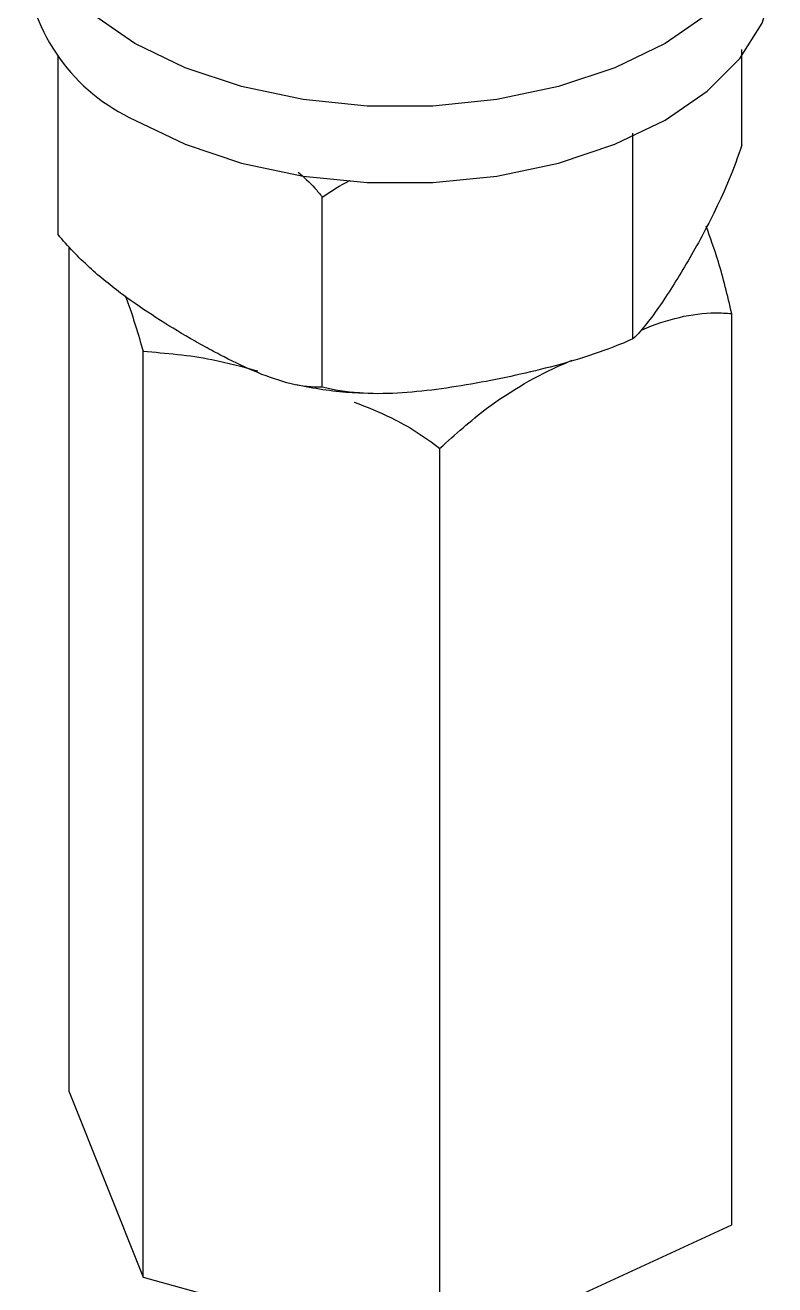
# Model space of a CAD drawing. Extents: x -976302 to -776254, y 5665 to 231437.
# Drawn here: x -791764.5 to -791643.7, y 91776.9 to 91979.9 of the extents above; entities that cross this region are included whole.
import ezdxf

# ---------------------------------------------------------------- set-up
doc = ezdxf.new("R2010")
doc.units = 0
doc.header["$LTSCALE"] = 1000
doc.header["$MEASUREMENT"] = 0
doc.layers.add('暖通', color=7, linetype='Continuous')

msp = doc.modelspace()

# ---------------------------------------------------------------- linework, layer by layer
at = {"layer": '暖通', "color": 7}
for p, q in [((-791759.2, 91946.15), (-791759.2, 91974.95)), ((-791759.2, 91946.15), (-791759.2, 91974.95)), ((-791649.01, 91960.61), (-791649.01, 91975.96)), ((-791649.01, 91960.61), (-791649.01, 91975.96)), ((-791666.57, 91929.34), (-791666.57, 91962.45)), ((-791666.57, 91929.34), (-791666.57, 91962.45)), ((-791716.62, 91921.57), (-791716.62, 91952.18)), ((-791716.62, 91921.57), (-791716.62, 91952.18)), ((-791757.39, 91808.02), (-791757.39, 91944.15)), ((-791757.39, 91808.02), (-791757.39, 91944.15)), ((-791650.66, 91786.61), (-791650.66, 91933.4)), ((-791650.66, 91786.61), (-791650.66, 91933.4)), ((-791737.92, 91929.41), (-791737.91, 91929.41)), ((-791737.92, 91929.41), (-791737.91, 91929.41)), ((-791745.48, 91778.18), (-791745.48, 91927.33)), ((-791745.48, 91778.18), (-791745.48, 91927.33)), ((-791697.67, 91764.91), (-791697.67, 91911.7)), ((-791697.67, 91764.91), (-791697.67, 91911.7)), ((-791757.39, 91808.02), (-791745.48, 91778.18)), ((-791757.39, 91808.02), (-791745.48, 91778.18)), ((-791697.68, 91764.91), (-791650.66, 91786.61)), ((-791697.68, 91764.91), (-791650.66, 91786.61)), ((-791745.48, 91778.18), (-791697.67, 91764.91)), ((-791745.48, 91778.18), (-791697.67, 91764.91))]:
    msp.add_line(p, q, dxfattribs=at)
at = {"layer": '暖通', "color": 7, "flags": 128}
for points in [[(-791746.8, 91964.58), (-791738.74, 91960.67), (-791729.63, 91957.63), (-791719.73, 91955.55), (-791709.37, 91954.5), (-791698.84, 91954.5), (-791688.48, 91955.55), (-791678.59, 91957.63), (-791669.47, 91960.67), (-791661.41, 91964.58), (-791654.64, 91969.23), (-791649.38, 91974.49), (-791645.78, 91980.2), (-791643.95, 91986.19), (-791643.72, 91989.22)], [(-791746.8, 91964.58), (-791738.74, 91960.67), (-791729.63, 91957.63), (-791719.73, 91955.55), (-791709.37, 91954.5), (-791698.84, 91954.5), (-791688.48, 91955.55), (-791678.59, 91957.63), (-791669.47, 91960.67), (-791661.41, 91964.58), (-791654.64, 91969.23), (-791649.38, 91974.49), (-791645.78, 91980.2), (-791643.95, 91986.19), (-791643.72, 91989.22)], [(-791654.64, 91981.56), (-791661.41, 91976.9), (-791669.47, 91973), (-791678.59, 91969.96), (-791688.48, 91967.88), (-791698.84, 91966.82), (-791709.37, 91966.82), (-791719.73, 91967.88), (-791729.63, 91969.96), (-791738.74, 91973), (-791746.8, 91976.9), (-791753.57, 91981.56)], [(-791654.64, 91981.56), (-791661.41, 91976.9), (-791669.47, 91973), (-791678.59, 91969.96), (-791688.48, 91967.88), (-791698.84, 91966.82), (-791709.37, 91966.82), (-791719.73, 91967.88), (-791729.63, 91969.96), (-791738.74, 91973), (-791746.8, 91976.9), (-791753.57, 91981.56)]]:
    msp.add_lwpolyline(points, dxfattribs=at)
at = {"layer": '暖通', "color": 7}
msp.add_arc((-791734.31, 91992.21), 30.33, 185.6534, 245.6668, dxfattribs=at)
msp.add_arc((-791734.31, 91992.21), 30.33, 185.6534, 245.6668, dxfattribs=at)
for points, knots in [([(-791649.01, 91960.61), (-791649.67, 91958.61), (-791650.37, 91956.77), (-791651.79, 91953.31), (-791652.53, 91951.68), (-791654.01, 91948.64), (-791654.74, 91947.21), (-791656.22, 91944.47), (-791656.96, 91943.16), (-791658.44, 91940.63), (-791659.18, 91939.4), (-791660.67, 91937.03), (-791661.41, 91935.89), (-791662.9, 91933.71), (-791663.65, 91932.68), (-791665.12, 91930.83), (-791665.85, 91930.01), (-791666.57, 91929.34)], [0, 0, 0, 0, 0.125, 0.125, 0.25, 0.25, 0.375, 0.375, 0.5, 0.5, 0.625, 0.625, 0.75, 0.75, 0.875, 0.875, 1, 1, 1, 1]), ([(-791649.01, 91960.61), (-791649.67, 91958.61), (-791650.37, 91956.77), (-791651.79, 91953.31), (-791652.53, 91951.68), (-791654.01, 91948.64), (-791654.74, 91947.21), (-791656.22, 91944.47), (-791656.96, 91943.16), (-791658.44, 91940.63), (-791659.18, 91939.4), (-791660.67, 91937.03), (-791661.41, 91935.89), (-791662.9, 91933.71), (-791663.65, 91932.68), (-791665.12, 91930.83), (-791665.85, 91930.01), (-791666.57, 91929.34)], [0, 0, 0, 0, 0.125, 0.125, 0.25, 0.25, 0.375, 0.375, 0.5, 0.5, 0.625, 0.625, 0.75, 0.75, 0.875, 0.875, 1, 1, 1, 1]), ([(-791720.51, 91956.2), (-791719.6, 91955.38), (-791718.25, 91954.16), (-791717.02, 91952.66), (-791716.62, 91952.18)], [0, 0, 0, 0, 0.674478, 1, 1, 1, 1]), ([(-791720.51, 91956.2), (-791719.6, 91955.38), (-791718.25, 91954.16), (-791717.02, 91952.66), (-791716.62, 91952.18)], [0, 0, 0, 0, 0.674478, 1, 1, 1, 1]), ([(-791716.62, 91952.18), (-791715.18, 91953.14), (-791713.72, 91954.12), (-791712.14, 91954.84), (-791712.11, 91954.85)], [0, 0, 0, 0, 0.981965, 1, 1, 1, 1]), ([(-791716.62, 91952.18), (-791715.18, 91953.14), (-791713.72, 91954.12), (-791712.14, 91954.84), (-791712.11, 91954.85)], [0, 0, 0, 0, 0.981965, 1, 1, 1, 1]), ([(-791650.65, 91933.39), (-791651, 91934.86), (-791651.69, 91937.83), (-791653.07, 91942.75), (-791654.12, 91945.65), (-791654.78, 91947.47)], [0, 0, 0, 0, 0.265931, 0.537868, 1, 1, 1, 1]), ([(-791650.65, 91933.39), (-791651, 91934.86), (-791651.69, 91937.83), (-791653.07, 91942.75), (-791654.12, 91945.65), (-791654.78, 91947.47)], [0, 0, 0, 0, 0.265931, 0.537868, 1, 1, 1, 1]), ([(-791737.92, 91929.41), (-791739.74, 91930.47), (-791741.56, 91931.57), (-791745.19, 91933.9), (-791746.99, 91935.12), (-791750.59, 91937.79), (-791752.39, 91939.24), (-791755.02, 91941.64), (-791755.88, 91942.48), (-791757.57, 91944.24), (-791758.41, 91945.18), (-791759.2, 91946.15)], [0, 0, 0, 0, 0.25, 0.25, 0.5, 0.5, 0.75, 0.75, 0.875, 0.875, 1, 1, 1, 1]), ([(-791737.92, 91929.41), (-791739.74, 91930.47), (-791741.56, 91931.57), (-791745.19, 91933.9), (-791746.99, 91935.12), (-791750.59, 91937.79), (-791752.39, 91939.24), (-791755.02, 91941.64), (-791755.88, 91942.48), (-791757.57, 91944.24), (-791758.41, 91945.18), (-791759.2, 91946.15)], [0, 0, 0, 0, 0.25, 0.25, 0.5, 0.5, 0.75, 0.75, 0.875, 0.875, 1, 1, 1, 1]), ([(-791748.4, 91936.32), (-791748.25, 91935.93), (-791747.68, 91934.48), (-791746.7, 91931.47), (-791745.89, 91928.71), (-791745.48, 91927.33)], [0, 0, 0, 0, 0.15347, 0.57514, 1, 1, 1, 1]), ([(-791748.4, 91936.32), (-791748.25, 91935.93), (-791747.68, 91934.48), (-791746.7, 91931.47), (-791745.89, 91928.71), (-791745.48, 91927.33)], [0, 0, 0, 0, 0.15347, 0.57514, 1, 1, 1, 1]), ([(-791665.32, 91930.69), (-791665.25, 91930.72), (-791661.16, 91932.5), (-791656.02, 91933.74), (-791651.55, 91933.46), (-791650.66, 91933.4)], [0, 0, 0, 0, 0.01559, 0.804514, 1, 1, 1, 1]), ([(-791665.32, 91930.69), (-791665.25, 91930.72), (-791661.16, 91932.5), (-791656.02, 91933.74), (-791651.55, 91933.46), (-791650.66, 91933.4)], [0, 0, 0, 0, 0.01559, 0.804514, 1, 1, 1, 1]), ([(-791716.62, 91921.57), (-791718.22, 91921.46), (-791719.92, 91921.67), (-791723.41, 91922.51), (-791725.21, 91923.14), (-791728.82, 91924.63), (-791730.63, 91925.5), (-791733.36, 91926.89), (-791734.27, 91927.37), (-791736.09, 91928.37), (-791737, 91928.88), (-791737.91, 91929.41)], [0, 0, 0, 0, 0.25, 0.25, 0.5, 0.5, 0.75, 0.75, 0.875, 0.875, 1, 1, 1, 1]), ([(-791716.62, 91921.57), (-791718.22, 91921.46), (-791719.92, 91921.67), (-791723.41, 91922.51), (-791725.21, 91923.14), (-791728.82, 91924.63), (-791730.63, 91925.5), (-791733.36, 91926.89), (-791734.27, 91927.37), (-791736.09, 91928.37), (-791737, 91928.88), (-791737.91, 91929.41)], [0, 0, 0, 0, 0.25, 0.25, 0.5, 0.5, 0.75, 0.75, 0.875, 0.875, 1, 1, 1, 1]), ([(-791666.57, 91929.34), (-791668.63, 91928.4), (-791670.72, 91927.6), (-791674.9, 91926.18), (-791677.01, 91925.56), (-791681.23, 91924.43), (-791683.35, 91923.93), (-791687.59, 91922.99), (-791689.72, 91922.57), (-791693.97, 91921.8), (-791696.1, 91921.46), (-791700.32, 91920.91), (-791702.43, 91920.7), (-791706.62, 91920.47), (-791708.71, 91920.46), (-791712.78, 91920.74), (-791714.75, 91921.04), (-791716.62, 91921.57)], [0, 0, 0, 0, 0.125, 0.125, 0.25, 0.25, 0.375, 0.375, 0.5, 0.5, 0.625, 0.625, 0.75, 0.75, 0.875, 0.875, 1, 1, 1, 1]), ([(-791666.57, 91929.34), (-791668.63, 91928.4), (-791670.72, 91927.6), (-791674.9, 91926.18), (-791677.01, 91925.56), (-791681.23, 91924.43), (-791683.35, 91923.93), (-791687.59, 91922.99), (-791689.72, 91922.57), (-791693.97, 91921.8), (-791696.1, 91921.46), (-791700.32, 91920.91), (-791702.43, 91920.7), (-791706.62, 91920.47), (-791708.71, 91920.46), (-791712.78, 91920.74), (-791714.75, 91921.04), (-791716.62, 91921.57)], [0, 0, 0, 0, 0.125, 0.125, 0.25, 0.25, 0.375, 0.375, 0.5, 0.5, 0.625, 0.625, 0.75, 0.75, 0.875, 0.875, 1, 1, 1, 1]), ([(-791745.48, 91927.33), (-791741.8, 91927.03), (-791735.71, 91926.54), (-791729.48, 91924.83), (-791727.01, 91924.15)], [0, 0, 0, 0, 0.603585, 1, 1, 1, 1]), ([(-791745.48, 91927.33), (-791741.8, 91927.03), (-791735.71, 91926.54), (-791729.48, 91924.83), (-791727.01, 91924.15)], [0, 0, 0, 0, 0.603585, 1, 1, 1, 1]), ([(-791697.68, 91911.7), (-791695.2, 91913.93), (-791688.9, 91919.59), (-791681.47, 91923.69), (-791676.86, 91925.68), (-791676.37, 91925.89)], [0, 0, 0, 0, 0.366365, 0.933599, 1, 1, 1, 1]), ([(-791697.68, 91911.7), (-791695.2, 91913.93), (-791688.9, 91919.59), (-791681.47, 91923.69), (-791676.86, 91925.68), (-791676.37, 91925.89)], [0, 0, 0, 0, 0.366365, 0.933599, 1, 1, 1, 1]), ([(-791720.84, 91921.96), (-791717.99, 91921.42), (-791714.63, 91920.77), (-791711.17, 91920.68), (-791710.63, 91920.67)], [0, 0, 0, 0, 0.846187, 1, 1, 1, 1]), ([(-791720.84, 91921.96), (-791717.99, 91921.42), (-791714.63, 91920.77), (-791711.17, 91920.68), (-791710.63, 91920.67)], [0, 0, 0, 0, 0.846187, 1, 1, 1, 1]), ([(-791711.47, 91919.15), (-791709.46, 91918.35), (-791706.08, 91917.01), (-791701.44, 91914.44), (-791698.94, 91912.61), (-791697.67, 91911.69)], [0, 0, 0, 0, 0.419513, 0.707461, 1, 1, 1, 1]), ([(-791711.47, 91919.15), (-791709.46, 91918.35), (-791706.08, 91917.01), (-791701.44, 91914.44), (-791698.94, 91912.61), (-791697.67, 91911.69)], [0, 0, 0, 0, 0.419513, 0.707461, 1, 1, 1, 1])]:
    msp.add_open_spline(points, degree=3, knots=knots, dxfattribs=at)

doc.saveas('drawing.dxf')
